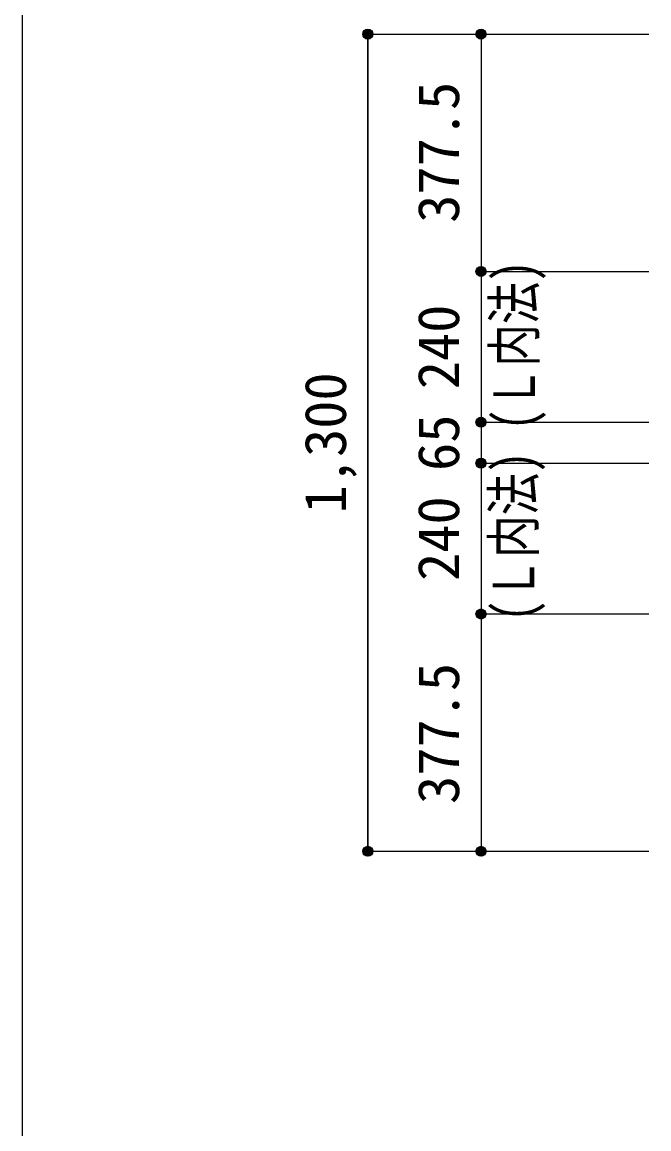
# Model space of a CAD drawing. Units: millimetres at full size, sheet at 1:30. Extents: x -5973 to 5954, y -4195 to 4201.
# Drawn here: x -5973 to -4976, y 1432 to 3192 of the extents above; entities that cross this region are included whole.
import ezdxf
from ezdxf.enums import TextEntityAlignment as Align

# ---------------------------------------------------------------- set-up
doc = ezdxf.new("R2010")
doc.units = ezdxf.units.MM
doc.header["$LTSCALE"] = 30
doc.header["$PDMODE"] = 32
doc.header["$PDSIZE"] = 15
for name, color, linetype in [('0-7_文字', 4, 'Continuous'), ('0-D_寸法', 4, 'Continuous'), ('F-0_枠', 6, 'Continuous')]:
    doc.layers.add(name, color=color, linetype=linetype)
doc.styles.add('ＭＳ ゴシック', font='')
doc.styles.get('ＭＳ ゴシック').set_extended_font_data('MS Gothic')

msp = doc.modelspace()

# ---------------------------------------------------------------- linework, layer by layer
at = {"layer": '0-D_寸法'}
for p, q in [((-5422.84, 3173.3), (-5422.84, 1873.3)), ((-5422.84, 3173.3), (-5242.84, 3173.3)), ((-5422.84, 3173.3), (-5242.84, 3173.3)), ((-5422.84, 1873.3), (-5422.84, 3173.3)), ((-5242.84, 3173.3), (-4975.8, 3173.3)), ((-5242.84, 3173.3), (-5242.84, 2795.8)), ((-5242.84, 2795.8), (-4975.8, 2795.8)), ((-5242.84, 2795.8), (-5242.84, 2555.8)), ((-5242.84, 2555.8), (-5242.84, 2490.8)), ((-5242.84, 2555.8), (-4975.8, 2555.8)), ((-5242.84, 2490.8), (-5242.84, 2250.8)), ((-5242.84, 2490.8), (-4975.8, 2490.8)), ((-5242.84, 2250.8), (-4975.8, 2250.8)), ((-5242.84, 2250.8), (-5242.84, 1873.3)), ((-5422.84, 1873.3), (-5242.84, 1873.3)), ((-5242.84, 1873.3), (-4975.8, 1873.3)), ((-5242.84, 1873.3), (-4975.8, 1873.3))]:
    msp.add_line(p, q, dxfattribs=at)
for centre, radius in [((-5422.84, 3173.3), 8), ((-5422.84, 3173.3), 7.2), ((-5422.84, 3173.3), 6.4), ((-5422.84, 3173.3), 5.6), ((-5422.84, 3173.3), 4.8), ((-5422.84, 3173.3), 4), ((-5422.84, 3173.3), 3.2), ((-5422.84, 3173.3), 2.4), ((-5422.84, 3173.3), 1.6), ((-5422.84, 3173.3), 0.8), ((-5242.84, 3173.3), 8), ((-5242.84, 3173.3), 7.2), ((-5242.84, 3173.3), 6.4), ((-5242.84, 3173.3), 5.6), ((-5242.84, 3173.3), 4.8), ((-5242.84, 3173.3), 4), ((-5242.84, 3173.3), 3.2), ((-5242.84, 3173.3), 2.4), ((-5242.84, 3173.3), 1.6), ((-5242.84, 3173.3), 0.8), ((-5242.84, 2795.8), 8), ((-5242.84, 2795.8), 7.2), ((-5242.84, 2795.8), 6.4), ((-5242.84, 2795.8), 5.6), ((-5242.84, 2795.8), 4.8), ((-5242.84, 2795.8), 4), ((-5242.84, 2795.8), 3.2), ((-5242.84, 2795.8), 2.4), ((-5242.84, 2795.8), 1.6), ((-5242.84, 2795.8), 0.8), ((-5242.84, 2555.8), 8), ((-5242.84, 2555.8), 7.2), ((-5242.84, 2555.8), 6.4), ((-5242.84, 2555.8), 5.6), ((-5242.84, 2555.8), 4.8), ((-5242.84, 2555.8), 4), ((-5242.84, 2555.8), 3.2), ((-5242.84, 2555.8), 2.4), ((-5242.84, 2555.8), 1.6), ((-5242.84, 2555.8), 0.8), ((-5242.84, 2490.8), 8), ((-5242.84, 2490.8), 7.2), ((-5242.84, 2490.8), 6.4), ((-5242.84, 2490.8), 5.6), ((-5242.84, 2490.8), 4.8), ((-5242.84, 2490.8), 4), ((-5242.84, 2490.8), 3.2), ((-5242.84, 2490.8), 2.4), ((-5242.84, 2490.8), 1.6), ((-5242.84, 2490.8), 0.8), ((-5242.84, 2250.8), 8), ((-5242.84, 2250.8), 7.2), ((-5242.84, 2250.8), 6.4), ((-5242.84, 2250.8), 5.6), ((-5242.84, 2250.8), 4.8), ((-5242.84, 2250.8), 4), ((-5242.84, 2250.8), 3.2), ((-5242.84, 2250.8), 2.4), ((-5242.84, 2250.8), 1.6), ((-5242.84, 2250.8), 0.8), ((-5422.84, 1873.3), 8), ((-5422.84, 1873.3), 7.2), ((-5422.84, 1873.3), 6.4), ((-5422.84, 1873.3), 5.6), ((-5422.84, 1873.3), 4.8), ((-5422.84, 1873.3), 4), ((-5422.84, 1873.3), 3.2), ((-5422.84, 1873.3), 2.4), ((-5422.84, 1873.3), 1.6), ((-5422.84, 1873.3), 0.8), ((-5242.84, 1873.3), 8), ((-5242.84, 1873.3), 7.2), ((-5242.84, 1873.3), 6.4), ((-5242.84, 1873.3), 5.6), ((-5242.84, 1873.3), 4.8), ((-5242.84, 1873.3), 4), ((-5242.84, 1873.3), 3.2), ((-5242.84, 1873.3), 2.4), ((-5242.84, 1873.3), 1.6), ((-5242.84, 1873.3), 0.8)]:
    msp.add_circle(centre, radius, dxfattribs=at)
at = {"layer": '0-D_寸法', "color": 7}
for p in [(-5422.84, 3173.3), (-5242.84, 3173.3), (-5242.84, 3173.3), (-5242.84, 2795.8), (-5242.84, 2795.8), (-5242.84, 2555.8), (-5242.84, 2555.8), (-5242.84, 2490.8), (-5242.84, 2490.8), (-5242.84, 2250.8), (-5242.84, 2250.8), (-5242.84, 2250.8), (-5422.84, 1873.3), (-5242.84, 1873.3), (-5242.84, 1873.3)]:
    msp.add_point(p, dxfattribs=at)
at = {"layer": 'F-0_枠'}
msp.add_line((-5972.88, 4201.15), (-5972.88, -4195.24), dxfattribs=at)

# ---------------------------------------------------------------- texts
at = {"layer": '0-7_文字', "style": 'ＭＳ ゴシック', "width": 0.75}
for p in [(-5137.29, 2543.21), (-5138.28, 2239.18)]:
    msp.add_text('(Ｌ内法)', height=65.98, rotation=90, dxfattribs=at).set_placement(p, align=Align.BOTTOM_LEFT)
at = {"layer": '0-D_寸法', "style": 'ＭＳ ゴシック'}
for s, p in [('377.5', (-5257.84, 2873.05)), ('240', (-5257.84, 2608.3)), ('1,300', (-5437.84, 2410.8)), ('65', (-5257.84, 2478.3)), ('240', (-5257.84, 2303.3)), ('377.5', (-5257.84, 1948.55))]:
    msp.add_text(s, height=65.98, rotation=90, dxfattribs=at).set_placement(p, align=Align.BOTTOM_LEFT)

doc.saveas('drawing.dxf')
